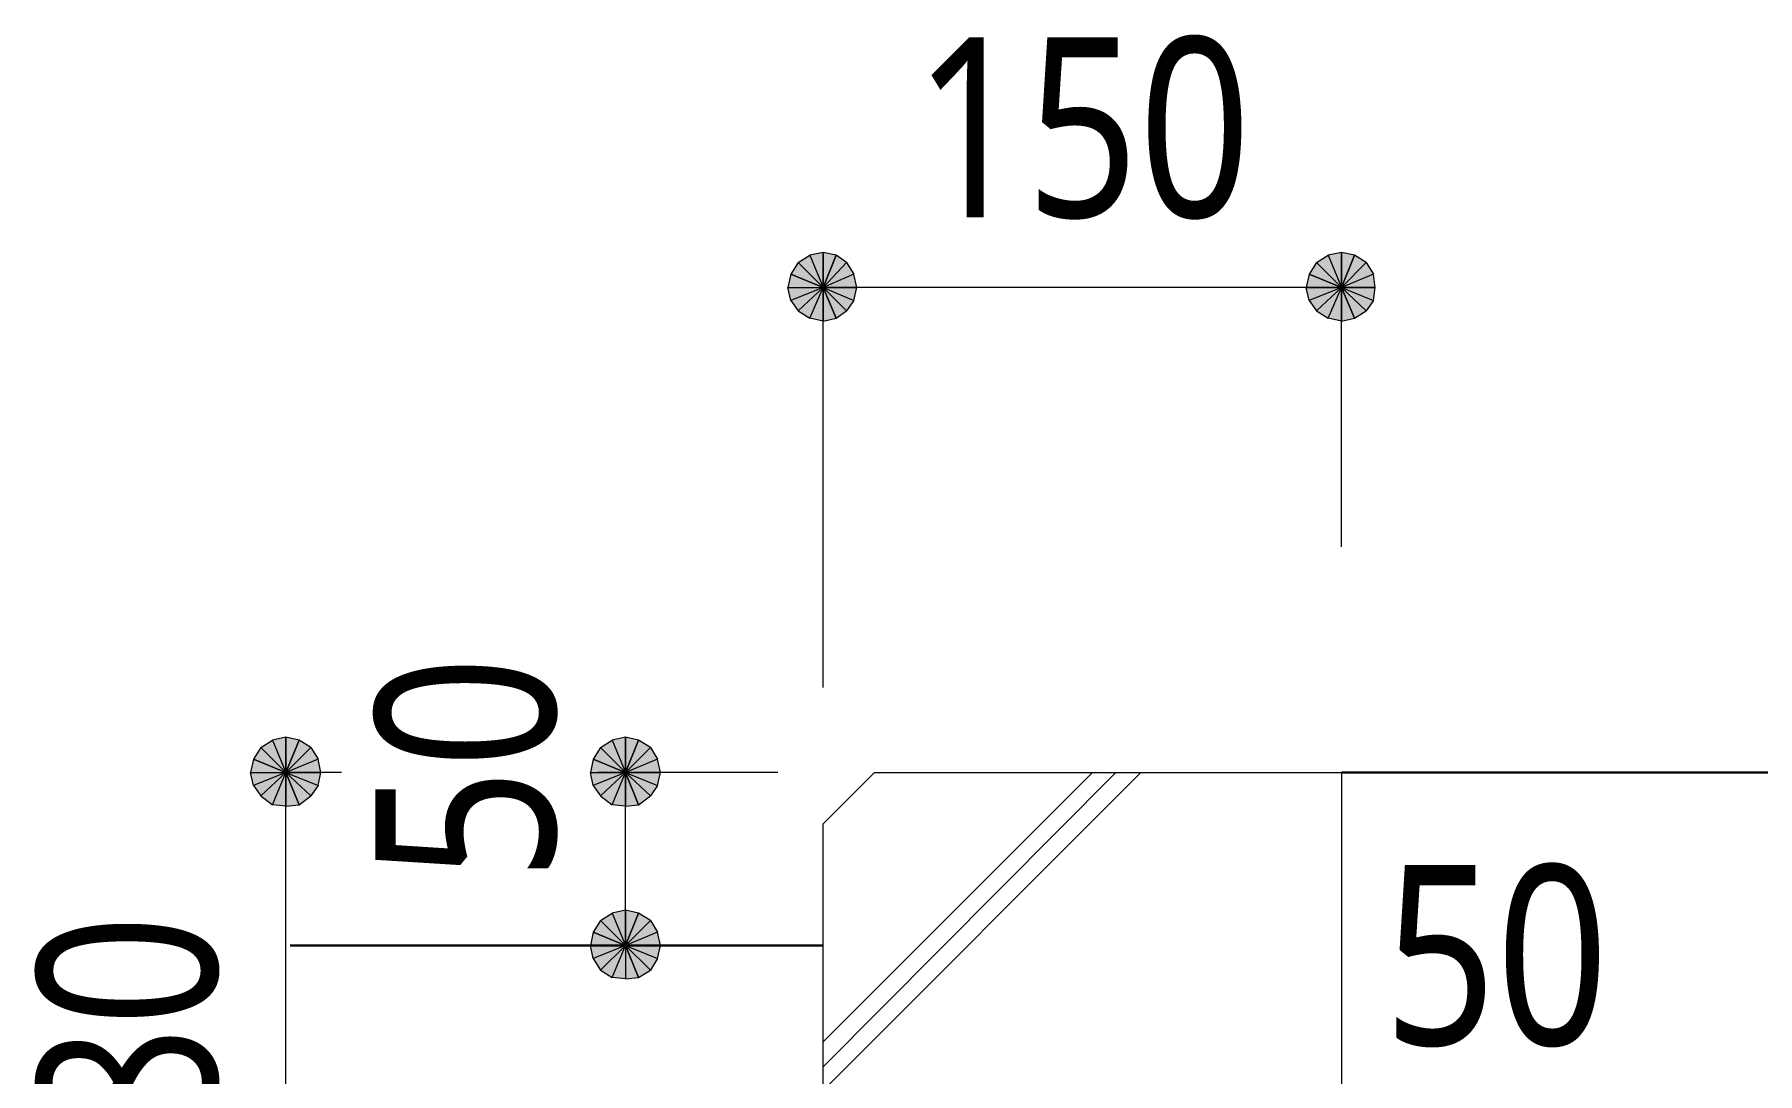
# Model space of a CAD drawing. Header units: millimetres. Extents: x 0 to 420, y 0 to 297.
# Drawn here: x 336.75 to 361.66, y 86.73 to 101.74 of the extents above; entities that cross this region are included whole.
import ezdxf
from ezdxf.enums import TextEntityAlignment as Align

# ---------------------------------------------------------------- set-up
doc = ezdxf.new("R2010")
doc.units = ezdxf.units.MM
doc.styles.add('kst32b', font='NotoSansJP-Variable.ttf')

msp = doc.modelspace()

# ---------------------------------------------------------------- hatches: boundary and pattern name
h = msp.add_hatch(color=7)
h.paths.add_polyline_path([(348.149, 98.594), (347.959, 98.552), (348.149, 98.086), (348.149, 98.594)])
h.paths.add_polyline_path([(347.959, 98.552), (348.149, 98.086), (347.789, 98.446), (347.959, 98.552)])
h.paths.add_polyline_path([(348.149, 98.086), (347.789, 98.446), (347.684, 98.277), (348.149, 98.086)])
for points in [[(348.34, 98.552), (348.149, 98.594), (348.149, 98.086), (348.34, 98.552)], [(355.833, 98.552), (355.642, 98.594), (355.642, 98.086), (355.833, 98.552)], [(340.572, 91.546), (340.381, 91.588), (340.381, 91.08), (340.572, 91.546)], [(345.482, 91.546), (345.292, 91.588), (345.292, 91.08), (345.482, 91.546)], [(345.482, 89.048), (345.292, 89.09), (345.292, 88.582), (345.482, 89.048)]]:
    msp.add_hatch(color=7).paths.add_polyline_path(points)
h = msp.add_hatch(color=7)
h.paths.add_polyline_path([(348.636, 98.086), (348.594, 98.277), (348.149, 98.086), (348.636, 98.086)])
h.paths.add_polyline_path([(348.594, 98.277), (348.149, 98.086), (348.488, 98.446), (348.594, 98.277)])
h.paths.add_polyline_path([(348.149, 98.086), (348.488, 98.446), (348.34, 98.552), (348.149, 98.086)])
h = msp.add_hatch(color=7)
h.paths.add_polyline_path([(355.642, 98.594), (355.452, 98.552), (355.642, 98.086), (355.642, 98.594)])
h.paths.add_polyline_path([(355.452, 98.552), (355.642, 98.086), (355.282, 98.446), (355.452, 98.552)])
h.paths.add_polyline_path([(355.642, 98.086), (355.282, 98.446), (355.177, 98.277), (355.642, 98.086)])
h = msp.add_hatch(color=7)
h.paths.add_polyline_path([(356.129, 98.086), (356.108, 98.277), (355.642, 98.086), (356.129, 98.086)])
h.paths.add_polyline_path([(356.108, 98.277), (355.642, 98.086), (356.002, 98.446), (356.108, 98.277)])
h.paths.add_polyline_path([(355.642, 98.086), (356.002, 98.446), (355.833, 98.552), (355.642, 98.086)])
h = msp.add_hatch(color=7)
h.paths.add_polyline_path([(347.684, 98.277), (347.641, 98.086), (348.149, 98.086), (347.684, 98.277)])
h.paths.add_polyline_path([(347.641, 98.086), (348.149, 98.086), (347.684, 97.896), (347.641, 98.086)])
h.paths.add_polyline_path([(348.149, 98.086), (347.684, 97.896), (347.789, 97.748), (348.149, 98.086)])
h = msp.add_hatch(color=7)
h.paths.add_polyline_path([(355.177, 98.277), (355.134, 98.086), (355.642, 98.086), (355.177, 98.277)])
h.paths.add_polyline_path([(355.134, 98.086), (355.642, 98.086), (355.177, 97.896), (355.134, 98.086)])
h.paths.add_polyline_path([(355.642, 98.086), (355.177, 97.896), (355.282, 97.748), (355.642, 98.086)])
h = msp.add_hatch(color=7)
h.paths.add_polyline_path([(347.789, 97.748), (347.959, 97.642), (348.149, 98.086), (347.789, 97.748)])
h.paths.add_polyline_path([(347.959, 97.642), (348.149, 98.086), (348.149, 97.6), (347.959, 97.642)])
h.paths.add_polyline_path([(348.149, 98.086), (348.149, 97.6), (348.34, 97.642), (348.149, 98.086)])
h = msp.add_hatch(color=7)
h.paths.add_polyline_path([(348.34, 97.642), (348.488, 97.748), (348.149, 98.086), (348.34, 97.642)])
h.paths.add_polyline_path([(348.488, 97.748), (348.149, 98.086), (348.594, 97.896), (348.488, 97.748)])
h.paths.add_polyline_path([(348.149, 98.086), (348.594, 97.896), (348.636, 98.086), (348.149, 98.086)])
h = msp.add_hatch(color=7)
h.paths.add_polyline_path([(355.282, 97.748), (355.452, 97.642), (355.642, 98.086), (355.282, 97.748)])
h.paths.add_polyline_path([(355.452, 97.642), (355.642, 98.086), (355.642, 97.6), (355.452, 97.642)])
h.paths.add_polyline_path([(355.642, 98.086), (355.642, 97.6), (355.833, 97.642), (355.642, 98.086)])
h = msp.add_hatch(color=7)
h.paths.add_polyline_path([(355.833, 97.642), (356.002, 97.748), (355.642, 98.086), (355.833, 97.642)])
h.paths.add_polyline_path([(356.002, 97.748), (355.642, 98.086), (356.108, 97.896), (356.002, 97.748)])
h.paths.add_polyline_path([(355.642, 98.086), (356.108, 97.896), (356.129, 98.086), (355.642, 98.086)])
h = msp.add_hatch(color=7)
h.paths.add_polyline_path([(340.381, 91.588), (340.191, 91.546), (340.381, 91.08), (340.381, 91.588)])
h.paths.add_polyline_path([(340.191, 91.546), (340.381, 91.08), (340.021, 91.44), (340.191, 91.546)])
h.paths.add_polyline_path([(340.381, 91.08), (340.021, 91.44), (339.916, 91.271), (340.381, 91.08)])
h = msp.add_hatch(color=7)
h.paths.add_polyline_path([(340.889, 91.08), (340.847, 91.271), (340.381, 91.08), (340.889, 91.08)])
h.paths.add_polyline_path([(340.847, 91.271), (340.381, 91.08), (340.741, 91.44), (340.847, 91.271)])
h.paths.add_polyline_path([(340.381, 91.08), (340.741, 91.44), (340.572, 91.546), (340.381, 91.08)])
h = msp.add_hatch(color=7)
h.paths.add_polyline_path([(345.292, 91.588), (345.101, 91.546), (345.292, 91.08), (345.292, 91.588)])
h.paths.add_polyline_path([(345.101, 91.546), (345.292, 91.08), (344.932, 91.44), (345.101, 91.546)])
h.paths.add_polyline_path([(345.292, 91.08), (344.932, 91.44), (344.826, 91.271), (345.292, 91.08)])
h = msp.add_hatch(color=7)
h.paths.add_polyline_path([(345.8, 91.08), (345.757, 91.271), (345.292, 91.08), (345.8, 91.08)])
h.paths.add_polyline_path([(345.757, 91.271), (345.292, 91.08), (345.652, 91.44), (345.757, 91.271)])
h.paths.add_polyline_path([(345.292, 91.08), (345.652, 91.44), (345.482, 91.546), (345.292, 91.08)])
h = msp.add_hatch(color=7)
h.paths.add_polyline_path([(339.916, 91.271), (339.873, 91.08), (340.381, 91.08), (339.916, 91.271)])
h.paths.add_polyline_path([(339.873, 91.08), (340.381, 91.08), (339.916, 90.89), (339.873, 91.08)])
h.paths.add_polyline_path([(340.381, 91.08), (339.916, 90.89), (340.021, 90.741), (340.381, 91.08)])
h = msp.add_hatch(color=7)
h.paths.add_polyline_path([(344.826, 91.271), (344.784, 91.08), (345.292, 91.08), (344.826, 91.271)])
h.paths.add_polyline_path([(344.784, 91.08), (345.292, 91.08), (344.826, 90.89), (344.784, 91.08)])
h.paths.add_polyline_path([(345.292, 91.08), (344.826, 90.89), (344.932, 90.741), (345.292, 91.08)])
h = msp.add_hatch(color=7)
h.paths.add_polyline_path([(340.021, 90.741), (340.191, 90.614), (340.381, 91.08), (340.021, 90.741)])
h.paths.add_polyline_path([(340.191, 90.614), (340.381, 91.08), (340.381, 90.593), (340.191, 90.614)])
h.paths.add_polyline_path([(340.381, 91.08), (340.381, 90.593), (340.572, 90.614), (340.381, 91.08)])
h = msp.add_hatch(color=7)
h.paths.add_polyline_path([(340.572, 90.614), (340.741, 90.741), (340.381, 91.08), (340.572, 90.614)])
h.paths.add_polyline_path([(340.741, 90.741), (340.381, 91.08), (340.847, 90.89), (340.741, 90.741)])
h.paths.add_polyline_path([(340.381, 91.08), (340.847, 90.89), (340.889, 91.08), (340.381, 91.08)])
h = msp.add_hatch(color=7)
h.paths.add_polyline_path([(344.932, 90.741), (345.101, 90.614), (345.292, 91.08), (344.932, 90.741)])
h.paths.add_polyline_path([(345.101, 90.614), (345.292, 91.08), (345.292, 90.593), (345.101, 90.614)])
h.paths.add_polyline_path([(345.292, 91.08), (345.292, 90.593), (345.482, 90.614), (345.292, 91.08)])
h = msp.add_hatch(color=7)
h.paths.add_polyline_path([(345.482, 90.614), (345.652, 90.741), (345.292, 91.08), (345.482, 90.614)])
h.paths.add_polyline_path([(345.652, 90.741), (345.292, 91.08), (345.757, 90.89), (345.652, 90.741)])
h.paths.add_polyline_path([(345.292, 91.08), (345.757, 90.89), (345.8, 91.08), (345.292, 91.08)])
h = msp.add_hatch(color=7)
h.paths.add_polyline_path([(345.292, 89.09), (345.101, 89.048), (345.292, 88.582), (345.292, 89.09)])
h.paths.add_polyline_path([(345.101, 89.048), (345.292, 88.582), (344.932, 88.942), (345.101, 89.048)])
h.paths.add_polyline_path([(345.292, 88.582), (344.932, 88.942), (344.826, 88.773), (345.292, 88.582)])
h = msp.add_hatch(color=7)
h.paths.add_polyline_path([(345.8, 88.582), (345.757, 88.773), (345.292, 88.582), (345.8, 88.582)])
h.paths.add_polyline_path([(345.757, 88.773), (345.292, 88.582), (345.652, 88.942), (345.757, 88.773)])
h.paths.add_polyline_path([(345.292, 88.582), (345.652, 88.942), (345.482, 89.048), (345.292, 88.582)])
h = msp.add_hatch(color=7)
h.paths.add_polyline_path([(344.826, 88.773), (344.784, 88.582), (345.292, 88.582), (344.826, 88.773)])
h.paths.add_polyline_path([(344.784, 88.582), (345.292, 88.582), (344.826, 88.392), (344.784, 88.582)])
h.paths.add_polyline_path([(345.292, 88.582), (344.826, 88.392), (344.932, 88.223), (345.292, 88.582)])
h = msp.add_hatch(color=7)
h.paths.add_polyline_path([(344.932, 88.223), (345.101, 88.117), (345.292, 88.582), (344.932, 88.223)])
h.paths.add_polyline_path([(345.101, 88.117), (345.292, 88.582), (345.292, 88.096), (345.101, 88.117)])
h.paths.add_polyline_path([(345.292, 88.582), (345.292, 88.096), (345.482, 88.117), (345.292, 88.582)])
h = msp.add_hatch(color=7)
h.paths.add_polyline_path([(345.482, 88.117), (345.652, 88.223), (345.292, 88.582), (345.482, 88.117)])
h.paths.add_polyline_path([(345.652, 88.223), (345.292, 88.582), (345.757, 88.392), (345.652, 88.223)])
h.paths.add_polyline_path([(345.292, 88.582), (345.757, 88.392), (345.8, 88.582), (345.292, 88.582)])

# ---------------------------------------------------------------- linework, layer by layer
at = {"lineweight": 0}
for points in [[(348.149, 98.086), (347.789, 98.446), (347.684, 98.277)], [(347.959, 98.552), (348.149, 98.086), (347.789, 98.446)], [(348.149, 98.594), (347.959, 98.552), (348.149, 98.086)], [(348.34, 98.552), (348.149, 98.594), (348.149, 98.086)], [(348.149, 98.086), (348.488, 98.446), (348.34, 98.552)], [(348.594, 98.277), (348.149, 98.086), (348.488, 98.446)], [(355.642, 98.086), (355.282, 98.446), (355.177, 98.277)], [(355.452, 98.552), (355.642, 98.086), (355.282, 98.446)], [(355.642, 98.594), (355.452, 98.552), (355.642, 98.086)], [(355.833, 98.552), (355.642, 98.594), (355.642, 98.086)], [(355.642, 98.086), (356.002, 98.446), (355.833, 98.552)], [(356.108, 98.277), (355.642, 98.086), (356.002, 98.446)], [(347.684, 98.277), (347.641, 98.086), (348.149, 98.086)], [(348.636, 98.086), (348.594, 98.277), (348.149, 98.086)], [(355.177, 98.277), (355.134, 98.086), (355.642, 98.086)], [(356.129, 98.086), (356.108, 98.277), (355.642, 98.086)], [(347.641, 98.086), (348.149, 98.086), (347.684, 97.896)], [(348.149, 98.086), (347.684, 97.896), (347.789, 97.748)], [(347.789, 97.748), (347.959, 97.642), (348.149, 98.086)], [(347.959, 97.642), (348.149, 98.086), (348.149, 97.6)], [(348.149, 98.086), (348.149, 97.6), (348.34, 97.642)], [(348.34, 97.642), (348.488, 97.748), (348.149, 98.086)], [(348.488, 97.748), (348.149, 98.086), (348.594, 97.896)], [(348.149, 98.086), (348.594, 97.896), (348.636, 98.086)], [(355.134, 98.086), (355.642, 98.086), (355.177, 97.896)], [(355.642, 98.086), (355.177, 97.896), (355.282, 97.748)], [(355.282, 97.748), (355.452, 97.642), (355.642, 98.086)], [(355.452, 97.642), (355.642, 98.086), (355.642, 97.6)], [(355.642, 98.086), (355.642, 97.6), (355.833, 97.642)], [(355.833, 97.642), (356.002, 97.748), (355.642, 98.086)], [(356.002, 97.748), (355.642, 98.086), (356.108, 97.896)], [(355.642, 98.086), (356.108, 97.896), (356.129, 98.086)], [(340.381, 91.08), (340.021, 91.44), (339.916, 91.271)], [(340.191, 91.546), (340.381, 91.08), (340.021, 91.44)], [(340.381, 91.588), (340.191, 91.546), (340.381, 91.08)], [(340.572, 91.546), (340.381, 91.588), (340.381, 91.08)], [(340.381, 91.08), (340.741, 91.44), (340.572, 91.546)], [(340.847, 91.271), (340.381, 91.08), (340.741, 91.44)], [(345.292, 91.08), (344.932, 91.44), (344.826, 91.271)], [(345.101, 91.546), (345.292, 91.08), (344.932, 91.44)], [(345.292, 91.588), (345.101, 91.546), (345.292, 91.08)], [(345.482, 91.546), (345.292, 91.588), (345.292, 91.08)], [(345.292, 91.08), (345.652, 91.44), (345.482, 91.546)], [(345.757, 91.271), (345.292, 91.08), (345.652, 91.44)], [(339.916, 91.271), (339.873, 91.08), (340.381, 91.08)], [(340.889, 91.08), (340.847, 91.271), (340.381, 91.08)], [(344.826, 91.271), (344.784, 91.08), (345.292, 91.08)], [(345.8, 91.08), (345.757, 91.271), (345.292, 91.08)], [(339.873, 91.08), (340.381, 91.08), (339.916, 90.89)], [(340.381, 91.08), (339.916, 90.89), (340.021, 90.741)], [(340.021, 90.741), (340.191, 90.614), (340.381, 91.08)], [(340.191, 90.614), (340.381, 91.08), (340.381, 90.593)], [(340.381, 91.08), (340.381, 90.593), (340.572, 90.614)], [(340.572, 90.614), (340.741, 90.741), (340.381, 91.08)], [(340.741, 90.741), (340.381, 91.08), (340.847, 90.89)], [(340.381, 91.08), (340.847, 90.89), (340.889, 91.08)], [(344.784, 91.08), (345.292, 91.08), (344.826, 90.89)], [(345.292, 91.08), (344.826, 90.89), (344.932, 90.741)], [(344.932, 90.741), (345.101, 90.614), (345.292, 91.08)], [(345.101, 90.614), (345.292, 91.08), (345.292, 90.593)], [(345.292, 91.08), (345.292, 90.593), (345.482, 90.614)], [(345.482, 90.614), (345.652, 90.741), (345.292, 91.08)], [(345.652, 90.741), (345.292, 91.08), (345.757, 90.89)], [(345.292, 91.08), (345.757, 90.89), (345.8, 91.08)], [(345.292, 88.582), (344.932, 88.942), (344.826, 88.773)], [(345.101, 89.048), (345.292, 88.582), (344.932, 88.942)], [(345.292, 89.09), (345.101, 89.048), (345.292, 88.582)], [(345.482, 89.048), (345.292, 89.09), (345.292, 88.582)], [(345.292, 88.582), (345.652, 88.942), (345.482, 89.048)], [(345.757, 88.773), (345.292, 88.582), (345.652, 88.942)], [(344.826, 88.773), (344.784, 88.582), (345.292, 88.582)], [(345.8, 88.582), (345.757, 88.773), (345.292, 88.582)], [(344.784, 88.582), (345.292, 88.582), (344.826, 88.392)], [(345.292, 88.582), (344.826, 88.392), (344.932, 88.223)], [(344.932, 88.223), (345.101, 88.117), (345.292, 88.582)], [(345.101, 88.117), (345.292, 88.582), (345.292, 88.096)], [(345.292, 88.582), (345.292, 88.096), (345.482, 88.117)], [(345.482, 88.117), (345.652, 88.223), (345.292, 88.582)], [(345.652, 88.223), (345.292, 88.582), (345.757, 88.392)], [(345.292, 88.582), (345.757, 88.392), (345.8, 88.582)]]:
    msp.add_lwpolyline(points, close=True, dxfattribs=at)
at = {"lineweight": 13}
for points in [[(348.149, 92.308), (348.149, 98.086)], [(355.642, 98.086), (348.149, 98.086)], [(355.642, 94.34), (355.642, 98.086)], [(348.149, 95.398), (348.149, 95.441)], [(341.186, 91.08), (340.381, 91.08)], [(340.381, 73.596), (340.381, 78.592), (340.381, 81.089), (340.381, 82.084), (340.381, 91.08)], [(347.493, 91.08), (344.89, 91.08)], [(345.292, 88.582), (345.292, 91.08)], [(348.149, 82.084), (348.149, 90.339), (348.89, 91.08), (355.642, 91.08), (355.642, 82.084)], [(348.149, 86.487), (352.743, 91.08)], [(348.149, 86.826), (352.383, 91.08)], [(348.149, 87.186), (352.044, 91.08)]]:
    msp.add_lwpolyline(points, dxfattribs=at)
at = {"lineweight": 30}
for points in [[(355.642, 91.08), (380.64, 91.08)], [(340.445, 88.582), (348.149, 88.582)]]:
    msp.add_lwpolyline(points, dxfattribs=at)

# ---------------------------------------------------------------- texts
at = {"style": 'kst32b'}
for s, p, p2 in [('150', (349.462, 99.102), (354.335, 99.102)), ('50', (344.276, 89.514), (344.276, 92.762)), ('50', (356.256, 87.143), (359.505, 87.143)), ('180', (339.386, 84.159), (339.386, 89.032))]:
    msp.add_text(s, height=2.5989, dxfattribs=at).set_placement(p, p2, align=Align.FIT)

doc.saveas('drawing.dxf')
